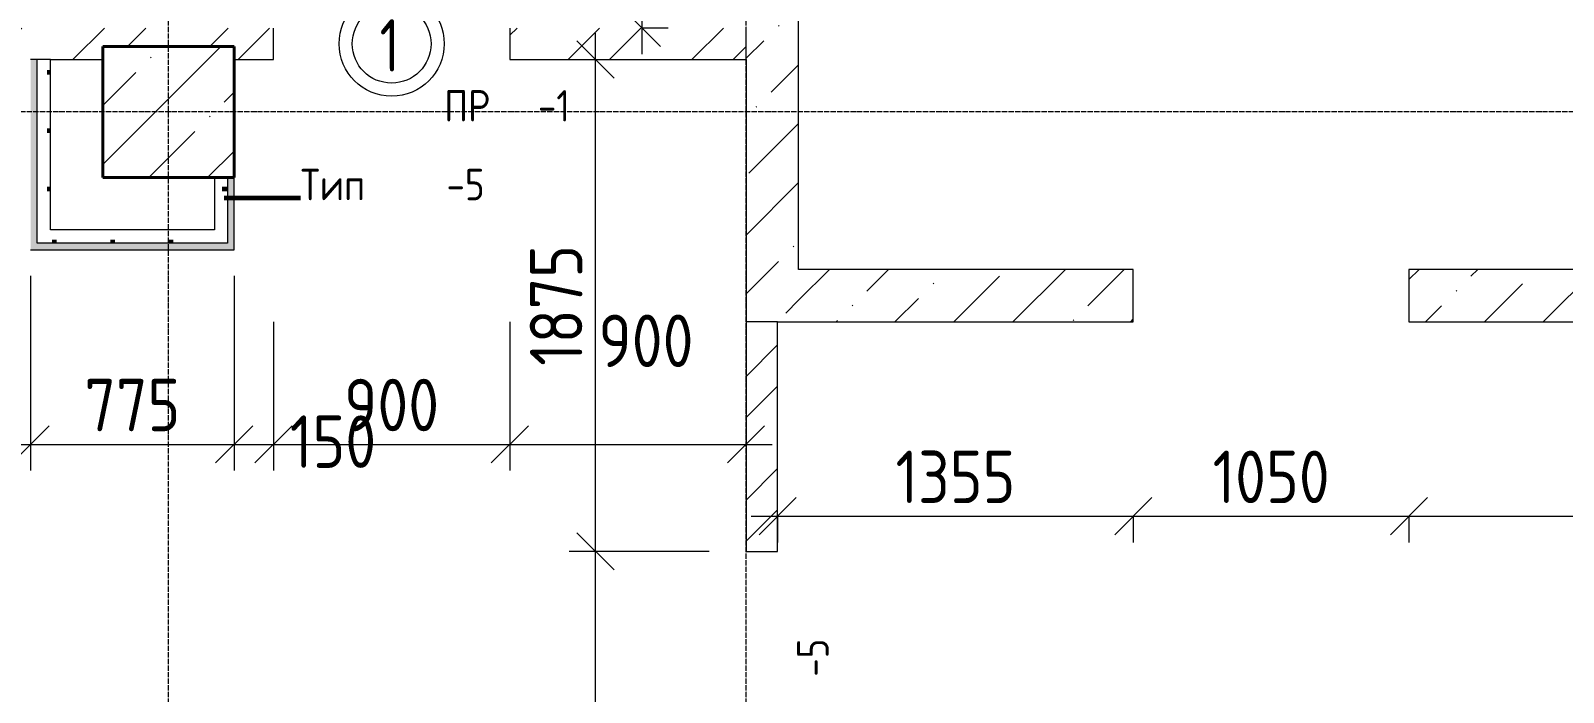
# Model space of a CAD drawing. Header units: millimetres. Extents: x -60946 to 138510, y -262288 to 24501.
# Drawn here: x 39275 to 45113, y 1192 to 3715 of the extents above; entities that cross this region are included whole.
import ezdxf

# ---------------------------------------------------------------- set-up
doc = ezdxf.new("R2010")
doc.units = ezdxf.units.MM
doc.linetypes.add('ADSK_Линия сетки', pattern=[25, 20, -2.5, 0, -2.5])
for name, color, linetype, lineweight in [('0) 1 вып перегородка', 7, 'Continuous', 60), ('2)Тип-5', 1, 'Continuous', 60), ('Марки', 7, 'Continuous', 20), ('Марки дверей', 7, 'Continuous', 20), ('Несущие колонны', 7, 'Continuous', 18), ('Оси', 7, 'Continuous', 9), ('Размеры', 7, 'Continuous', 9), ('Стены внутренние', 7, 'Continuous', 18), ('Стены наружные', 7, 'Continuous', 18), ('Стены штриховка', 7, 'Continuous', 9)]:
    doc.layers.add(name, color=color, linetype=linetype, lineweight=lineweight)
doc.styles.add('GOST Common_3', font='', dxfattribs={"width": 0.9, "height": 200})
doc.styles.add('GOST Common_9', font='', dxfattribs={"width": 0.9, "height": 120})
doc.styles.add('GOST Common_B', font='', dxfattribs={"width": 0.8, "height": 200})
doc.styles.get('GOST Common_3').set_extended_font_data('GOST Common')
doc.styles.get('GOST Common_9').set_extended_font_data('GOST Common')
doc.styles.get('GOST Common_B').set_extended_font_data('GOST Common', bold=True)
doc.dimstyles.new('ADSK_Основной_2_0_1', dxfattribs={"dimscale": 304.8, "dimtxt": 201.142999, "dimasz": 0.463911, "dimexe": 0.328084, "dimexo": 0.328084, "dimgap": 0.164042, "dimtad": 1, "dimdec": 3, "dimrnd": 0.001, "dimdsep": 46, "dimtxsty": 'GOST Common_3', "dimblk1": 'OBLIQUE', "dimblk2": 'OBLIQUE', "dimsah": 1, "dimcen": 0.09, "dimdle": 0.328084, "dimazin": 2, "dimtfac": 1, "dimtdec": 4, "dimtix": 1, "dimtmove": 1, "dimatfit": 3, "dimfxl": 1, "dimtvp": 1, "dimtolj": 1, "dimtzin": 0, "dimlwd": 20, "dimlwe": 20, "dimarcsym": 2})
doc.dimstyles.new('ADSK_Основной_2_0_2', dxfattribs={"dimscale": 304.8, "dimtxt": 201.142999, "dimasz": 0.463911, "dimexe": 0.328084, "dimexo": 0.328084, "dimgap": 0.164042, "dimtad": 1, "dimdec": 3, "dimrnd": 0.001, "dimdsep": 46, "dimtxsty": 'GOST Common_3', "dimblk1": 'OBLIQUE', "dimblk2": 'OBLIQUE', "dimsah": 1, "dimcen": 0.09, "dimdle": 0.328084, "dimazin": 2, "dimtfac": 1, "dimtdec": 4, "dimtix": 1, "dimtmove": 0, "dimatfit": 3, "dimfxl": 1, "dimtvp": 1, "dimtolj": 1, "dimtzin": 0, "dimlwd": 20, "dimlwe": 20, "dimarcsym": 2})
pattern_1 = [(45, (0, 0), (-235.7317, 235.7317), []), (45, (157.15, 0), (-235.7317, 235.7317), [])]
pattern_2 = [(45, (0, 0), (84.19025, 308.69666), [396.875, -79.375, 3.353, -76.022])]
pattern_3 = [(0, (0, 0), (111.125, 111.125), [55.562, -166.687]), (90, (27.78, -27.78), (-111.125, 111.125), [55.562, -166.687])]

# ---------------------------------------------------------------- blocks, each defined once
blk = doc.blocks.new('ADSK_КолоннаЖБ_Прямоугольная - 500x500 мм-V12-Кладочный план подвала')
at = {"layer": 'Несущие колонны', "lineweight": 9}
h = blk.add_hatch(dxfattribs=at)
h.set_pattern_fill('FP_18', color=256, style=0, pattern_type=2)
h.set_pattern_definition([(315, (-3404.97, 39800), (224.5064, 224.5064), []), (315, (-3404.97, 39575.5), (224.5064, 224.5064), [396.875, -79.375, 3.353, -76.022])])
h.paths.add_polyline_path([(-250, -250), (250, -250), (250, 250), (-250, 250)])
at = {"layer": 'Несущие колонны', "lineweight": 40}
for p, q in [((-250, -250), (-250, 250)), ((-250, 250), (250, 250)), ((250, 250), (-250, 250)), ((-250, 250), (-250, -250)), ((250, 250), (250, -250)), ((250, -250), (250, 250)), ((250, -250), (-250, -250)), ((-250, -250), (250, -250))]:
    blk.add_line(p, q, dxfattribs=at)
blk = doc.blocks.new('М_двери1 - Марка экземпляра 2-3719212-Кладочный план подвала')
at = {"layer": 'Марки дверей'}
for radius in [2, 1.5]:
    blk.add_circle((0, 0), radius, dxfattribs=at)
blk = doc.blocks.new('_Oblique')
at = {"color": 0, "linetype": 'ByBlock', "lineweight": -2}
blk.add_line((-0.5, -0.5), (0.5, 0.5), dxfattribs=at)
blk = doc.blocks.new('DIMBLOCK430-Кладочный план подвала')
at = {"layer": 'Defpoints', "color": 0, "transparency": 16777216}
for p in [(42120, 1963.9), (43475, 1963.9), (43475, 1863.9)]:
    blk.add_point(p, dxfattribs=at)
at = {"layer": 'Размеры', "color": 0, "lineweight": 20, "transparency": 16777216}
for p, q in [((42020, 1863.9), (43575, 1863.9)), ((42120, 1863.9), (42120, 1763.9)), ((43475, 1863.9), (43475, 1763.9))]:
    blk.add_line(p, q, dxfattribs=at)
at = {"layer": 'Размеры', "color": 0, "lineweight": 20, "transparency": 16777216, "xscale": 141.4, "yscale": 141.4, "zscale": 141.4, "rotation": 180}
blk.add_blockref('_Oblique', (42120, 1863.9), dxfattribs=at)
at = {"layer": 'Размеры', "color": 0, "lineweight": 20, "transparency": 16777216, "xscale": 141.4, "yscale": 141.4, "zscale": 141.4}
blk.add_blockref('_Oblique', (43475, 1863.9), dxfattribs=at)
at = {"layer": 'Размеры', "color": 0, "lineweight": 9, "transparency": 16777216, "insert": (42797.5, 2013.9), "char_height": 200, "width": 560.473, "attachment_point": 5, "style": 'GOST Common_3'}
blk.add_mtext('\\A1;1355', dxfattribs=at)
blk = doc.blocks.new('DIMBLOCK431-Кладочный план подвала')
at = {"layer": 'Defpoints', "color": 0, "transparency": 16777216}
for p in [(43475, 1963.9), (44525, 1963.9), (44525, 1863.9)]:
    blk.add_point(p, dxfattribs=at)
at = {"layer": 'Размеры', "color": 0, "lineweight": 20, "transparency": 16777216}
for p, q in [((43375, 1863.9), (44625, 1863.9)), ((43475, 1863.9), (43475, 1763.9)), ((44525, 1863.9), (44525, 1763.9))]:
    blk.add_line(p, q, dxfattribs=at)
at = {"layer": 'Размеры', "color": 0, "lineweight": 20, "transparency": 16777216, "xscale": 141.4, "yscale": 141.4, "zscale": 141.4, "rotation": 180}
blk.add_blockref('_Oblique', (43475, 1863.9), dxfattribs=at)
at = {"layer": 'Размеры', "color": 0, "lineweight": 20, "transparency": 16777216, "xscale": 141.4, "yscale": 141.4, "zscale": 141.4}
blk.add_blockref('_Oblique', (44525, 1863.9), dxfattribs=at)
at = {"layer": 'Размеры', "color": 0, "lineweight": 9, "transparency": 16777216, "insert": (44000, 2013.9), "char_height": 200, "width": 560.473, "attachment_point": 5, "style": 'GOST Common_3'}
blk.add_mtext('\\A1;1050', dxfattribs=at)
blk = doc.blocks.new('DIMBLOCK432-Кладочный план подвала')
at = {"layer": 'Defpoints', "color": 0, "transparency": 16777216}
for p in [(46500, 2595), (44525, 1963.9), (46500, 1863.9)]:
    blk.add_point(p, dxfattribs=at)
at = {"layer": 'Размеры', "color": 0, "lineweight": 20, "transparency": 16777216}
for p, q in [((46500, 2495), (46500, 1763.9)), ((44425, 1863.9), (46600, 1863.9)), ((44525, 1863.9), (44525, 1763.9))]:
    blk.add_line(p, q, dxfattribs=at)
at = {"layer": 'Размеры', "color": 0, "lineweight": 20, "transparency": 16777216, "xscale": 141.4, "yscale": 141.4, "zscale": 141.4, "rotation": 180}
blk.add_blockref('_Oblique', (44525, 1863.9), dxfattribs=at)
at = {"layer": 'Размеры', "color": 0, "lineweight": 20, "transparency": 16777216, "xscale": 141.4, "yscale": 141.4, "zscale": 141.4}
blk.add_blockref('_Oblique', (46500, 1863.9), dxfattribs=at)
at = {"layer": 'Размеры', "color": 0, "lineweight": 9, "transparency": 16777216, "insert": (45512.5, 2013.9), "char_height": 200, "width": 560.473, "attachment_point": 5, "style": 'GOST Common_3'}
blk.add_mtext('\\A1;1975', dxfattribs=at)
blk = doc.blocks.new('DIMBLOCK452-Кладочный план подвала')
at = {"layer": 'Defpoints', "color": 0, "transparency": 16777216}
for p in [(45382.7, 11005), (45282.7, 2805), (45382.7, 2805)]:
    blk.add_point(p, dxfattribs=at)
at = {"layer": 'Размеры', "color": 0, "lineweight": 20, "transparency": 16777216}
for p, q in [((45282.7, 11105), (45282.7, 2705)), ((45282.7, 11005), (45182.7, 11005)), ((45282.7, 2805), (45182.7, 2805))]:
    blk.add_line(p, q, dxfattribs=at)
at = {"layer": 'Размеры', "color": 0, "lineweight": 20, "transparency": 16777216, "xscale": 141.4, "yscale": 141.4, "zscale": 141.4}
for p, rotation in [((45282.7, 11005), 90), ((45282.7, 2805), 270)]:
    blk.add_blockref('_Oblique', p, dxfattribs=dict(at, rotation=rotation))
at = {"layer": 'Размеры', "color": 0, "lineweight": 9, "transparency": 16777216, "insert": (45132.7, 6905), "char_height": 200, "width": 605.475, "attachment_point": 5, "rotation": 90, "style": 'GOST Common_3'}
blk.add_mtext('\\A1;8200', dxfattribs=at)
blk = doc.blocks.new('DIMBLOCK460-Кладочный план подвала')
at = {"layer": 'Defpoints', "color": 0, "transparency": 16777216}
for p in [(39275, 2880), (39085, 2405), (39275, 2137.8)]:
    blk.add_point(p, dxfattribs=at)
at = {"layer": 'Размеры', "color": 0, "lineweight": 20, "transparency": 16777216}
for p, q in [((39275, 2780), (39275, 2037.8)), ((39085, 2305), (39085, 2037.8)), ((38985, 2137.8), (39375, 2137.8))]:
    blk.add_line(p, q, dxfattribs=at)
at = {"layer": 'Размеры', "color": 0, "lineweight": 20, "transparency": 16777216, "xscale": 141.4, "yscale": 141.4, "zscale": 141.4, "rotation": 180}
blk.add_blockref('_Oblique', (39085, 2137.8), dxfattribs=at)
at = {"layer": 'Размеры', "color": 0, "lineweight": 20, "transparency": 16777216, "xscale": 141.4, "yscale": 141.4, "zscale": 141.4}
blk.add_blockref('_Oblique', (39275, 2137.8), dxfattribs=at)
at = {"layer": 'Размеры', "color": 0, "lineweight": 9, "transparency": 16777216, "insert": (38633.5, 2248.2), "char_height": 200, "width": 409.104, "attachment_point": 1, "line_spacing_factor": 1.022761, "style": 'GOST Common_3'}
blk.add_mtext('\\A1;190', dxfattribs=at)
blk = doc.blocks.new('DIMBLOCK461-Кладочный план подвала')
at = {"layer": 'Defpoints', "color": 0, "transparency": 16777216}
for p in [(39275, 2880), (40050, 2880), (40050, 2137.8)]:
    blk.add_point(p, dxfattribs=at)
at = {"layer": 'Размеры', "color": 0, "lineweight": 20, "transparency": 16777216}
for p, q in [((39275, 2780), (39275, 2037.8)), ((40050, 2780), (40050, 2037.8)), ((39175, 2137.8), (40150, 2137.8))]:
    blk.add_line(p, q, dxfattribs=at)
at = {"layer": 'Размеры', "color": 0, "lineweight": 20, "transparency": 16777216, "xscale": 141.4, "yscale": 141.4, "zscale": 141.4, "rotation": 180}
blk.add_blockref('_Oblique', (39275, 2137.8), dxfattribs=at)
at = {"layer": 'Размеры', "color": 0, "lineweight": 20, "transparency": 16777216, "xscale": 141.4, "yscale": 141.4, "zscale": 141.4}
blk.add_blockref('_Oblique', (40050, 2137.8), dxfattribs=at)
at = {"layer": 'Размеры', "color": 0, "lineweight": 9, "transparency": 16777216, "insert": (39662.5, 2287.8), "char_height": 200, "width": 454.106, "attachment_point": 5, "style": 'GOST Common_3'}
blk.add_mtext('\\A1;775', dxfattribs=at)
blk = doc.blocks.new('DIMBLOCK462-Кладочный план подвала')
at = {"layer": 'Defpoints', "color": 0, "transparency": 16777216}
for p in [(40050, 2880), (40200, 2705), (40200, 2137.8)]:
    blk.add_point(p, dxfattribs=at)
at = {"layer": 'Размеры', "color": 0, "lineweight": 20, "transparency": 16777216}
for p, q in [((40050, 2780), (40050, 2037.8)), ((40200, 2605), (40200, 2037.8)), ((39950, 2137.8), (40300, 2137.8))]:
    blk.add_line(p, q, dxfattribs=at)
at = {"layer": 'Размеры', "color": 0, "lineweight": 20, "transparency": 16777216, "xscale": 141.4, "yscale": 141.4, "zscale": 141.4, "rotation": 180}
blk.add_blockref('_Oblique', (40050, 2137.8), dxfattribs=at)
at = {"layer": 'Размеры', "color": 0, "lineweight": 20, "transparency": 16777216, "xscale": 141.4, "yscale": 141.4, "zscale": 141.4}
blk.add_blockref('_Oblique', (40200, 2137.8), dxfattribs=at)
at = {"layer": 'Размеры', "color": 0, "lineweight": 9, "transparency": 16777216, "insert": (40262.4, 2248.2), "char_height": 200, "width": 409.104, "attachment_point": 1, "line_spacing_factor": 1.022761, "style": 'GOST Common_3'}
blk.add_mtext('\\A1;150', dxfattribs=at)
blk = doc.blocks.new('DIMBLOCK463-Кладочный план подвала')
at = {"layer": 'Defpoints', "color": 0, "transparency": 16777216}
for p in [(40200, 2705), (41100, 2705), (41100, 2137.8)]:
    blk.add_point(p, dxfattribs=at)
at = {"layer": 'Размеры', "color": 0, "lineweight": 20, "transparency": 16777216}
for p, q in [((40200, 2605), (40200, 2037.8)), ((41100, 2605), (41100, 2037.8)), ((40100, 2137.8), (41200, 2137.8))]:
    blk.add_line(p, q, dxfattribs=at)
at = {"layer": 'Размеры', "color": 0, "lineweight": 20, "transparency": 16777216, "xscale": 141.4, "yscale": 141.4, "zscale": 141.4, "rotation": 180}
blk.add_blockref('_Oblique', (40200, 2137.8), dxfattribs=at)
at = {"layer": 'Размеры', "color": 0, "lineweight": 20, "transparency": 16777216, "xscale": 141.4, "yscale": 141.4, "zscale": 141.4}
blk.add_blockref('_Oblique', (41100, 2137.8), dxfattribs=at)
at = {"layer": 'Размеры', "color": 0, "lineweight": 9, "transparency": 16777216, "insert": (40650, 2287.8), "char_height": 200, "width": 454.106, "attachment_point": 5, "style": 'GOST Common_3'}
blk.add_mtext('\\A1;900', dxfattribs=at)
blk = doc.blocks.new('DIMBLOCK464-Кладочный план подвала')
at = {"layer": 'Defpoints', "color": 0, "transparency": 16777216}
for p in [(41100, 2705), (42000, 2237.8), (42000, 2137.8)]:
    blk.add_point(p, dxfattribs=at)
at = {"layer": 'Размеры', "color": 0, "lineweight": 20, "transparency": 16777216}
for p, q in [((41100, 2605), (41100, 2037.8)), ((41000, 2137.8), (42100, 2137.8)), ((42000, 2137.8), (42000, 2037.8))]:
    blk.add_line(p, q, dxfattribs=at)
at = {"layer": 'Размеры', "color": 0, "lineweight": 20, "transparency": 16777216, "xscale": 141.4, "yscale": 141.4, "zscale": 141.4, "rotation": 180}
blk.add_blockref('_Oblique', (41100, 2137.8), dxfattribs=at)
at = {"layer": 'Размеры', "color": 0, "lineweight": 20, "transparency": 16777216, "xscale": 141.4, "yscale": 141.4, "zscale": 141.4}
blk.add_blockref('_Oblique', (42000, 2137.8), dxfattribs=at)
at = {"layer": 'Размеры', "color": 0, "lineweight": 9, "transparency": 16777216, "insert": (41438, 2632.5), "char_height": 200, "width": 454.106, "attachment_point": 1, "line_spacing_factor": 1.022761, "style": 'GOST Common_3'}
blk.add_mtext('\\A1;900', dxfattribs=at)
blk = doc.blocks.new('DIMBLOCK485-Кладочный план подвала')
at = {"layer": 'Defpoints', "color": 0, "transparency": 16777216}
for p in [(41503.7, 5065), (41603.6, 5065), (41503.7, 3725)]:
    blk.add_point(p, dxfattribs=at)
at = {"layer": 'Размеры', "color": 0, "lineweight": 20, "transparency": 16777216}
for p, q in [((41603.6, 3625), (41603.6, 5165)), ((41603.7, 5065), (41703.6, 5065)), ((41603.7, 3725), (41703.6, 3725))]:
    blk.add_line(p, q, dxfattribs=at)
at = {"layer": 'Размеры', "color": 0, "lineweight": 20, "transparency": 16777216, "xscale": 141.4, "yscale": 141.4, "zscale": 141.4}
for p, rotation in [((41603.6, 5065), 90), ((41603.6, 3725), 270)]:
    blk.add_blockref('_Oblique', p, dxfattribs=dict(at, rotation=rotation))
at = {"layer": 'Размеры', "color": 0, "lineweight": 9, "transparency": 16777216, "insert": (41453.6, 4395), "char_height": 200, "width": 580.928, "attachment_point": 5, "rotation": 90, "style": 'GOST Common_3'}
blk.add_mtext('\\A1;1340', dxfattribs=at)
blk = doc.blocks.new('DIMBLOCK505-Кладочный план подвала')
at = {"layer": 'Defpoints', "color": 0, "transparency": 16777216}
for p in [(41426.5, 1730), (41960, 1730), (41995, -320)]:
    blk.add_point(p, dxfattribs=at)
at = {"layer": 'Размеры', "color": 0, "lineweight": 20, "transparency": 16777216}
for p, q in [((41426.5, -420), (41426.5, 1830)), ((41860, 1730), (41326.5, 1730)), ((41895, -320), (41326.5, -320))]:
    blk.add_line(p, q, dxfattribs=at)
at = {"layer": 'Размеры', "color": 0, "lineweight": 20, "transparency": 16777216, "xscale": 141.4, "yscale": 141.4, "zscale": 141.4}
for p, rotation in [((41426.5, 1730), 90), ((41426.5, -320), 270)]:
    blk.add_blockref('_Oblique', p, dxfattribs=dict(at, rotation=rotation))
at = {"layer": 'Размеры', "color": 0, "lineweight": 9, "transparency": 16777216, "insert": (41276.5, 705), "char_height": 200, "width": 605.475, "attachment_point": 5, "rotation": 90, "style": 'GOST Common_3'}
blk.add_mtext('\\A1;2050', dxfattribs=at)
blk = doc.blocks.new('DIMBLOCK506-Кладочный план подвала')
at = {"layer": 'Defpoints', "color": 0, "transparency": 16777216}
for p in [(41326.5, 3605), (41426.5, 3605), (41960, 1730)]:
    blk.add_point(p, dxfattribs=at)
at = {"layer": 'Размеры', "color": 0, "lineweight": 20, "transparency": 16777216}
for p, q in [((41426.5, 1630), (41426.5, 3705)), ((41426.5, 3605), (41526.5, 3605)), ((41860, 1730), (41326.5, 1730))]:
    blk.add_line(p, q, dxfattribs=at)
at = {"layer": 'Размеры', "color": 0, "lineweight": 20, "transparency": 16777216, "xscale": 141.4, "yscale": 141.4, "zscale": 141.4}
for p, rotation in [((41426.5, 3605), 90), ((41426.5, 1730), 270)]:
    blk.add_blockref('_Oblique', p, dxfattribs=dict(at, rotation=rotation))
at = {"layer": 'Размеры', "color": 0, "lineweight": 9, "transparency": 16777216, "insert": (41276.5, 2667.5), "char_height": 200, "width": 560.473, "attachment_point": 5, "rotation": 90, "style": 'GOST Common_3'}
blk.add_mtext('\\A1;1875', dxfattribs=at)

msp = doc.modelspace()

# ---------------------------------------------------------------- hatches: boundary and pattern name
at = {"layer": '2)Тип-5', "true_color": 0xd50000}
for points in [[(39300, 2879.969), (39300, 3604.969), (39275, 3604.969), (39275, 2879.969)], [(40050, 2904.969), (40050, 3154.969), (40025, 3154.969), (40025, 2904.969)], [(39300, 2879.969), (40050, 2879.969), (40050, 2904.969), (39300, 2904.969)]]:
    msp.add_hatch(color=12, dxfattribs=at).paths.add_polyline_path(points)
h = msp.add_hatch(dxfattribs=at)
h.set_pattern_fill('FP_4', color=12, style=0, pattern_type=2)
h.set_pattern_definition(pattern_3)
h.paths.add_polyline_path([(39350, 2904.969), (39350, 3604.969), (39300, 3604.969), (39300, 2904.969)])
h = msp.add_hatch(dxfattribs=at)
h.set_pattern_fill('FP_4', color=12, style=0, pattern_type=2)
h.set_pattern_definition(pattern_3)
h.paths.add_polyline_path([(40025, 2954.969), (40025, 3154.969), (39975, 3154.969), (39975, 2954.969)])
h = msp.add_hatch(dxfattribs=at)
h.set_pattern_fill('FP_4', color=12, style=0, pattern_type=2)
h.set_pattern_definition(pattern_3)
h.paths.add_polyline_path([(40025, 2904.969), (40025, 2954.969), (39350, 2954.969), (39350, 2904.969)])
at = {"layer": 'Стены внутренние', "lineweight": 9}
h = msp.add_hatch(dxfattribs=at)
h.set_pattern_fill('FP_2', color=256, style=0, pattern_type=2)
h.set_pattern_definition(pattern_1)
h.paths.add_polyline_path([(41913.8613, 3604.969), (42000, 3604.969), (42000, 3724.969), (41100, 3724.969), (41100, 3604.969)])
h.paths.add_polyline_path([(39195.932, 3604.969), (39550, 3604.969), (39550, 3654.969), (40050, 3654.969), (40050, 3604.969), (40200, 3604.969), (40200, 3724.969), (39085, 3724.969), (39085, 3604.969)])
h.paths.add_polyline_path([(37885, 3604.969), (37885, 3724.969), (30495, 3724.969), (30495, 3604.969), (33550, 3604.969), (33550, 3654.969), (34050, 3654.969), (34050, 3604.969), (36478.0028, 3604.969)])
h.paths.add_polyline_path([(29295, 3604.969), (29295, 3724.969), (25015, 3724.969), (25015, 3604.969), (28325, 3604.969)])
h.paths.add_polyline_path([(23815, 3604.969), (23815, 3724.969), (21040, 3724.969), (21040, 3604.969), (21550, 3604.969), (21550, 3654.969), (22050, 3654.969), (22050, 3604.969), (22888.3565, 3604.969)])
h.paths.add_polyline_path([(19990, 3604.969), (19990, 3724.969), (18420, 3724.969), (18420, 3604.969)])
h.paths.add_polyline_path([(17370, 3604.969), (17370, 3724.969), (14460, 3724.969), (14460, 3604.969), (14550, 3604.969), (14550, 3654.969), (15050, 3654.969), (15050, 3604.969), (15550, 3604.969), (15550, 3654.969), (16050, 3654.969), (16050, 3604.969), (16325, 3604.969)])
h.paths.add_polyline_path([(13375, 3604.969), (13410, 3604.969), (13410, 3724.969), (12600, 3724.969), (12600, 3604.969), (13350, 3604.969)])
h = msp.add_hatch(dxfattribs=at)
h.set_pattern_fill('FP_2', color=256, style=0, pattern_type=2)
h.set_pattern_definition(pattern_1)
h.paths.add_polyline_path([(42000, -1195.031), (42120, -1195.031), (42120, -320.031), (42000, -320.031)])
h.paths.add_polyline_path([(42120, 1729.969), (42120, 2604.969), (42000, 2604.969), (42000, 1729.969)])
at = {"layer": 'Стены наружные', "lineweight": 9}
h = msp.add_hatch(dxfattribs=at)
h.set_pattern_fill('FP_1', color=256, style=0, pattern_type=2)
h.set_pattern_definition(pattern_2)
h.paths.add_polyline_path([(42200, 2604.969), (42200, 11204.969), (42000, 11204.969), (42000, 2604.969)])
h = msp.add_hatch(dxfattribs=at)
h.set_pattern_fill('FP_1', color=256, style=0, pattern_type=2)
h.set_pattern_definition(pattern_2)
h.paths.add_polyline_path([(45600, 2604.969), (45600, 2804.969), (44525, 2804.969), (44525, 2604.969)])
h.paths.add_polyline_path([(42200, 2604.969), (43475, 2604.969), (43475, 2804.969), (42200, 2804.969)])

# ---------------------------------------------------------------- linework, layer by layer
at = {"layer": '0) 1 вып перегородка'}
msp.add_line((40012.5, 3077.3009), (40303.2703, 3077.3009), dxfattribs=at)
at = {"layer": 'Оси', "linetype": 'ADSK_Линия сетки', "lineweight": 5}
for p, q in [((39800, -10973.8823), (39800, 10027.4451)), ((42000, -10973.8823), (42000, 10027.4451)), ((62221.372, 3404.969), (-25240.0967, 3404.969))]:
    msp.add_line(p, q, dxfattribs=at)
at = {"layer": 'Стены внутренние', "lineweight": 5}
for p, q in [((40200, 3604.969), (40200, 3724.969)), ((41100, 3724.969), (41100, 3604.969)), ((39350, 3604.969), (39550, 3604.969)), ((39350, 2954.969), (39350, 3604.969)), ((40050, 3604.969), (40200, 3604.969)), ((41100, 3604.969), (42000, 3604.969)), ((39975, 3154.969), (39975, 2954.969)), ((40050, 2879.969), (40050, 3154.969)), ((39975, 2954.969), (39350, 2954.969)), ((39275, 2879.969), (40050, 2879.969)), ((42000, 2604.969), (42000, 1729.969)), ((42120, 2604.969), (42000, 2604.969)), ((42120, 1729.969), (42120, 2604.969)), ((42000, 1729.969), (42120, 1729.969))]:
    msp.add_line(p, q, dxfattribs=at)
at = {"layer": 'Стены наружные', "lineweight": 9}
for p, q in [((42200, 2804.969), (42200, 11004.969)), ((42000, 3604.969), (42000, 2604.969)), ((43475, 2804.969), (42200, 2804.969)), ((43475, 2604.969), (43475, 2804.969)), ((45600, 2804.969), (44525, 2804.969)), ((44525, 2804.969), (44525, 2604.969)), ((42120, 2604.969), (43475, 2604.969)), ((44525, 2604.969), (45800, 2604.969))]:
    msp.add_line(p, q, dxfattribs=at)
at = {"layer": 'Стены штриховка', "lineweight": 9}
for p, q in [((42000, 3604.969), (42000, 3724.969)), ((39350, 3604.969), (39275, 3604.969)), ((39300, 2904.969), (39300, 3604.969)), ((40025, 3154.969), (40025, 2904.969)), ((40025, 2904.969), (39300, 2904.969))]:
    msp.add_line(p, q, dxfattribs=at)

# ---------------------------------------------------------------- block references
at = {"layer": 'Марки дверей', "xscale": 99.99999999999993, "yscale": 99.99999999999993, "zscale": 99.99999999999993}
msp.add_blockref('М_двери1 - Марка экземпляра 2-3719212-Кладочный план подвала', (40650, 3664.969), dxfattribs=at)
at = {"layer": 'Несущие колонны', "rotation": 89.9999999999999}
msp.add_blockref('ADSK_КолоннаЖБ_Прямоугольная - 500x500 мм-V12-Кладочный план подвала', (39800, 3404.969), dxfattribs=at)

# ---------------------------------------------------------------- texts
at = {"layer": '0) 1 вып перегородка', "color": 116, "lineweight": 9, "true_color": 0x008040, "char_height": 120, "attachment_point": 1, "style": 'GOST Common_9'}
for s, insert, width in [('Тип', (40303.2703, 3188.228), 673.4175), ('-5', (40858.8953, 3188.228), 432.91125)]:
    msp.add_mtext(s, dxfattribs=dict(at, insert=insert, width=width))
at = {"layer": 'Марки', "lineweight": 9, "char_height": 120, "attachment_point": 1, "style": 'GOST Common_9'}
for s, insert, width in [('ПР', (40850, 3488.3091), 432.91125), ('-1', (41207.1875, 3488.3091), 331.898625)]:
    msp.add_mtext(s, dxfattribs=dict(at, insert=insert, width=width))
at = {"layer": 'Марки', "lineweight": 9, "insert": (42194.4997, 1251.9467), "char_height": 120, "width": 389.620125, "attachment_point": 1, "rotation": 90, "style": 'GOST Common_9'}
msp.add_mtext('-5', dxfattribs=at)
at = {"layer": 'Марки дверей', "lineweight": 5, "insert": (40604.3426, 3758.6279), "char_height": 200, "width": 102.616, "attachment_point": 1, "style": 'GOST Common_B'}
msp.add_mtext('\\fGOST Common|b1|i0|c204|p34|;\\W.8;1', dxfattribs=at)

# ---------------------------------------------------------------- dimensions: what is measured, and where the dimension line sits
at = {"layer": 'Размеры', "lineweight": 9}
for base, p1, p2, override, picture, middle in [((45282.7452, 2804.969), (45382.7301, 11004.969), (45382.7301, 2804.969), {"dimpost": '<>', "dimfxl": 8200}, 'DIMBLOCK452-Кладочный план подвала', (45132.7452, 6904.969)), ((41603.6477, 5064.969), (41503.6628, 3724.969), (41503.6628, 5064.969), {"dimpost": '<>', "dimfxl": 1340}, 'DIMBLOCK485-Кладочный план подвала', (41453.6477, 4394.969)), ((41426.4886, 3604.969), (41960, 1729.969), (41326.5037, 3604.969), {"dimpost": '<>', "dimfxl": 1979.126725}, 'DIMBLOCK506-Кладочный план подвала', (41276.4886, 2667.469)), ((41426.4886, 1729.969), (41995, -320.031), (41960, 1729.969), {"dimpost": '<>', "dimfxl": 2050.298759}, 'DIMBLOCK505-Кладочный план подвала', (41276.4886, 704.969))]:
    dim = msp.add_linear_dim(base=base, p1=p1, p2=p2, angle=90, dimstyle='ADSK_Основной_2_0_2', override=override, dxfattribs=at)
    dim.commit()
    dim.dimension.update_dxf_attribs({"geometry": picture, "text_midpoint": middle})
for base, p1, p2, override, picture, middle in [((39275, 2137.8165), (39085, 2404.969), (39275, 2879.969), {"dimpost": '<>', "dimfxl": 511.590657}, 'DIMBLOCK460-Кладочный план подвала', (38838.0446, 1931.5718)), ((40200, 2137.8165), (40050, 2879.969), (40200, 2704.969), {"dimpost": '<>', "dimfxl": 230.488611}, 'DIMBLOCK462-Кладочный план подвала', (40466.9568, 1931.5718)), ((42000, 2137.8165), (41100, 2704.969), (42000, 2237.8014), {"dimpost": '<>', "dimfxl": 1014.024407}, 'DIMBLOCK464-Кладочный план подвала', (41665.0427, 2315.8489))]:
    dim = msp.add_linear_dim(base=base, p1=p1, p2=p2, dimstyle='ADSK_Основной_2_0_1', override=override, dxfattribs=at)
    dim.commit()
    dim.dimension.update_dxf_attribs({"geometry": picture, "text_midpoint": middle, "dimtype": 160})
for base, p1, p2, override, picture, middle in [((40050, 2137.8165), (39275, 2879.969), (40050, 2879.969), {"dimpost": '<>', "dimfxl": 775}, 'DIMBLOCK461-Кладочный план подвала', (39662.5, 2287.8165)), ((41100, 2137.8165), (40200, 2704.969), (41100, 2704.969), {"dimpost": '<>', "dimfxl": 900}, 'DIMBLOCK463-Кладочный план подвала', (40650, 2287.8165)), ((46500, 1863.9192), (44525, 1963.9041), (46500, 2594.969), {"dimpost": '<>', "dimfxl": 2073.37115}, 'DIMBLOCK432-Кладочный план подвала', (45512.5, 2013.9192)), ((43475, 1863.9192), (42120, 1963.9041), (43475, 1963.9041), {"dimpost": '<>', "dimfxl": 1355}, 'DIMBLOCK430-Кладочный план подвала', (42797.5, 2013.9192)), ((44525, 1863.9192), (43475, 1963.9041), (44525, 1963.9041), {"dimpost": '<>', "dimfxl": 1050}, 'DIMBLOCK431-Кладочный план подвала', (44000, 2013.9192))]:
    dim = msp.add_linear_dim(base=base, p1=p1, p2=p2, dimstyle='ADSK_Основной_2_0_2', override=override, dxfattribs=at)
    dim.commit()
    dim.dimension.update_dxf_attribs({"geometry": picture, "text_midpoint": middle})

doc.saveas('drawing.dxf')
